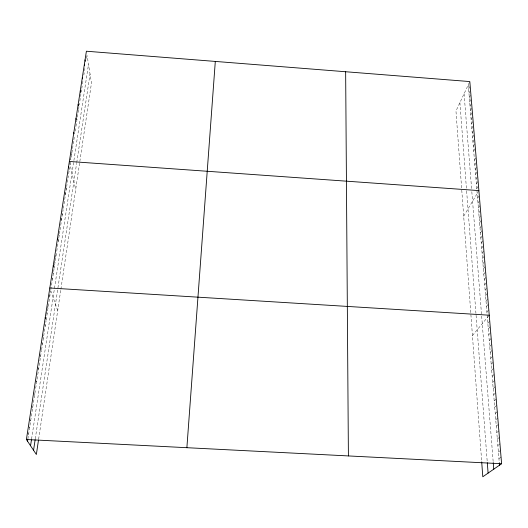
<?xml version="1.0" encoding="UTF-8"?>
<svg xmlns="http://www.w3.org/2000/svg" width="528" height="528" viewBox="0 0 528 528"><rect width="100%" height="100%" fill="white"/><g stroke="black" fill="none" stroke-linecap="round" stroke-linejoin="round"><path stroke-width="0.4" stroke-dasharray="2.64 1.98" d="M38.617 439.256L60.766 289.978M60.878 289.219L79.609 163.027M79.834 161.495L91.483 82.982L87.094 55.585M35.27 438.847L57.691 289.456M57.922 287.918L76.619 163.357M76.738 162.571L90.037 73.96M31.568 439.098L88.499 64.383M27.878 438.953L35.541 389.129M35.666 388.324L41.488 350.46M41.606 349.688L46.055 320.773M46.167 320.021L50.589 291.271M50.827 289.74L54.008 269.075M54.127 268.283L54.49 265.934M54.608 265.155L56.641 251.942M56.76 251.17L57.229 248.094M57.466 246.556L58.641 238.927M58.76 238.168L59.921 230.604M60.04 229.852L60.502 226.849M60.733 225.344L63.129 209.761M63.353 208.296L63.802 205.359M64.027 203.894L64.475 200.983M64.7 199.525L66.587 187.249M66.7 186.536L67.03 184.384M67.36 182.246L67.795 179.395M68.013 177.982L68.343 175.857M68.666 173.732L69.102 170.914M69.32 169.508L69.531 168.109M70.072 164.604L70.574 161.357M72.31 150.064L70.825 159.733L70.29 157.357M72.554 148.467L73.049 145.273M73.293 143.682L73.656 141.299M73.9 139.715L74.263 137.346M75.233 131.056L75.596 128.713M75.953 126.37L77.147 118.615M77.385 117.071L78.448 110.174M78.56 109.408L79.497 103.323M79.847 101.053L80.89 94.281M81.233 92.037L81.576 89.8M81.807 88.308L82.15 86.077M82.493 83.86L82.949 80.903M83.853 75.029L84.19 72.831M84.526 70.646L84.856 68.468M86.414 58.364L86.856 55.499M469.511 82.229L455.968 111.005L461.663 188.674M468.62 89.12L469.861 86.493M468.97 93.397L470.534 90.13M469.319 97.7L470.58 95.093M469.676 102.023L471.253 98.782M470.032 106.366L471.299 103.785M470.389 110.728L471.979 107.527M470.752 115.124L472.025 112.57M471.115 119.533L472.395 116.998M471.478 123.974L472.765 121.447M471.841 128.429L473.134 125.921M472.21 132.917L473.827 129.796M472.58 137.425L473.88 134.944M472.949 141.959L474.586 138.871M473.326 146.513L474.639 144.058M473.702 151.094L475.345 148.045M474.461 160.334L475.787 157.925M474.844 164.993L476.507 161.997M475.226 169.673L476.566 167.29M475.609 174.379L477.292 171.422M475.999 179.111L477.352 176.761M476.388 183.869L477.748 181.54M476.784 188.661L478.487 185.757M463.683 216.203L478.546 191.169M477.576 198.31L479.292 195.452M477.972 203.174L479.351 200.904M478.375 208.065L479.761 205.814M478.777 212.989L480.513 210.197M479.186 217.939L480.493 215.86M479.596 222.908L481.345 220.163M480.005 227.918L481.76 225.185M480.414 232.947L482.183 230.241M480.83 238.009L482.605 235.323M481.246 243.098L483.034 240.438M481.668 248.213L483.457 245.579M482.09 253.361L483.886 250.754M482.513 258.542L483.872 256.601M482.942 263.749L484.757 261.182M483.371 268.983L485.192 266.442M483.806 274.25L485.179 272.369M484.242 279.55L486.077 277.061M484.678 284.876L486.519 282.414M485.113 290.235L486.506 288.413M485.555 295.627L487.423 293.218M486.004 301.052L487.872 298.67M486.453 306.504L488.327 304.148M486.902 311.995L488.789 309.665M472.441 335.617L489.251 315.209M487.826 323.235L489.727 320.965M488.294 328.99L490.208 326.746M488.77 334.778L490.69 332.567M489.251 340.606L491.179 338.428M489.727 346.474L491.667 344.322M490.215 352.374L492.162 350.255M490.703 358.307L492.657 356.222M491.192 364.28L493.159 362.228M491.687 370.293L493.66 368.273M492.182 376.345L494.168 374.352M492.677 382.43L494.677 380.477M493.185 388.555L495.191 386.635M493.687 394.72L495.706 392.832M494.195 400.924L496.221 399.076M494.71 407.167L496.742 405.352M495.224 413.457L497.27 411.675M495.746 419.78L497.798 418.031M496.267 426.142L498.333 424.433M496.789 432.551L498.868 430.881M497.323 438.999L499.409 437.369M497.851 445.487L499.95 443.896M498.386 452.021L500.498 450.463M498.927 458.594L501.046 457.083M27.449 432.703L28.571 434.438M28.499 425.938L29.608 427.72M29.535 419.219L30.631 421.04M31.588 405.92L32.663 407.821M33.62 392.799L34.67 394.779M35.62 379.856L36.65 381.909M37.594 367.079L38.603 369.204M39.541 354.473L40.531 356.671M41.461 342.032L42.438 344.296M42.412 335.867L43.375 338.171M44.299 323.671L45.243 326.033M46.391 312.233L47.084 314.048M47.309 306.273L48.002 308.121M49.13 294.472L49.81 296.366M50.701 290.545L57.71 310.583M51.77 277.391L52.424 279.345M52.628 271.821L53.275 273.801M54.331 260.786L54.971 262.805M55.176 255.321L55.81 257.354M57.882 239.811L58.291 241.21M58.502 233.772L59.11 235.891M60.944 217.945L61.532 220.117M61.743 212.738L62.33 214.922M64.918 192.185L65.485 194.449M65.696 187.123L66.257 189.4M69.538 162.248L75.695 189.374M71.042 152.5L71.57 154.882M468.27 84.869L499.29 463.01M464.086 93.753L471.583 188.588M471.827 191.723L493.185 461.855M459.901 102.637L466.574 190.285M466.633 191.057L475.979 313.83M476.091 315.348L487.245 461.927M461.776 190.186L481.648 461.102"/><path stroke-width="0.79" d="M186.879 447.691L215.305 61.426M38.498 440.055L36.359 454.476L26.4 439.514L86.394 51.223L469.821 81.569L501.6 463.742L482.797 476.777L481.701 461.875M33.554 450.265L35.145 439.659M30.558 445.757L31.456 439.837M27.529 441.21L27.76 439.705M26.4 439.514L501.6 463.742M49.81 287.991L489.251 315.209M69.359 161.462L478.883 190.595M45.23 317.625L45.698 318.826M53.269 265.624L53.698 266.95M57.473 238.412L57.882 239.811M68.6 166.386L68.957 167.95M73.834 132.508L74.105 133.808M76.012 118.391L76.276 119.717M78.157 104.511L78.415 105.857M80.269 90.862L80.513 92.228M82.342 77.431L82.586 78.817M84.381 64.218L84.619 65.63M85.054 59.862L85.292 61.281M499.29 463.01L499.468 465.214M493.251 462.66L493.766 469.174M487.304 462.719L488.096 473.101M345.649 71.742L348.401 455.928"/></g></svg>
